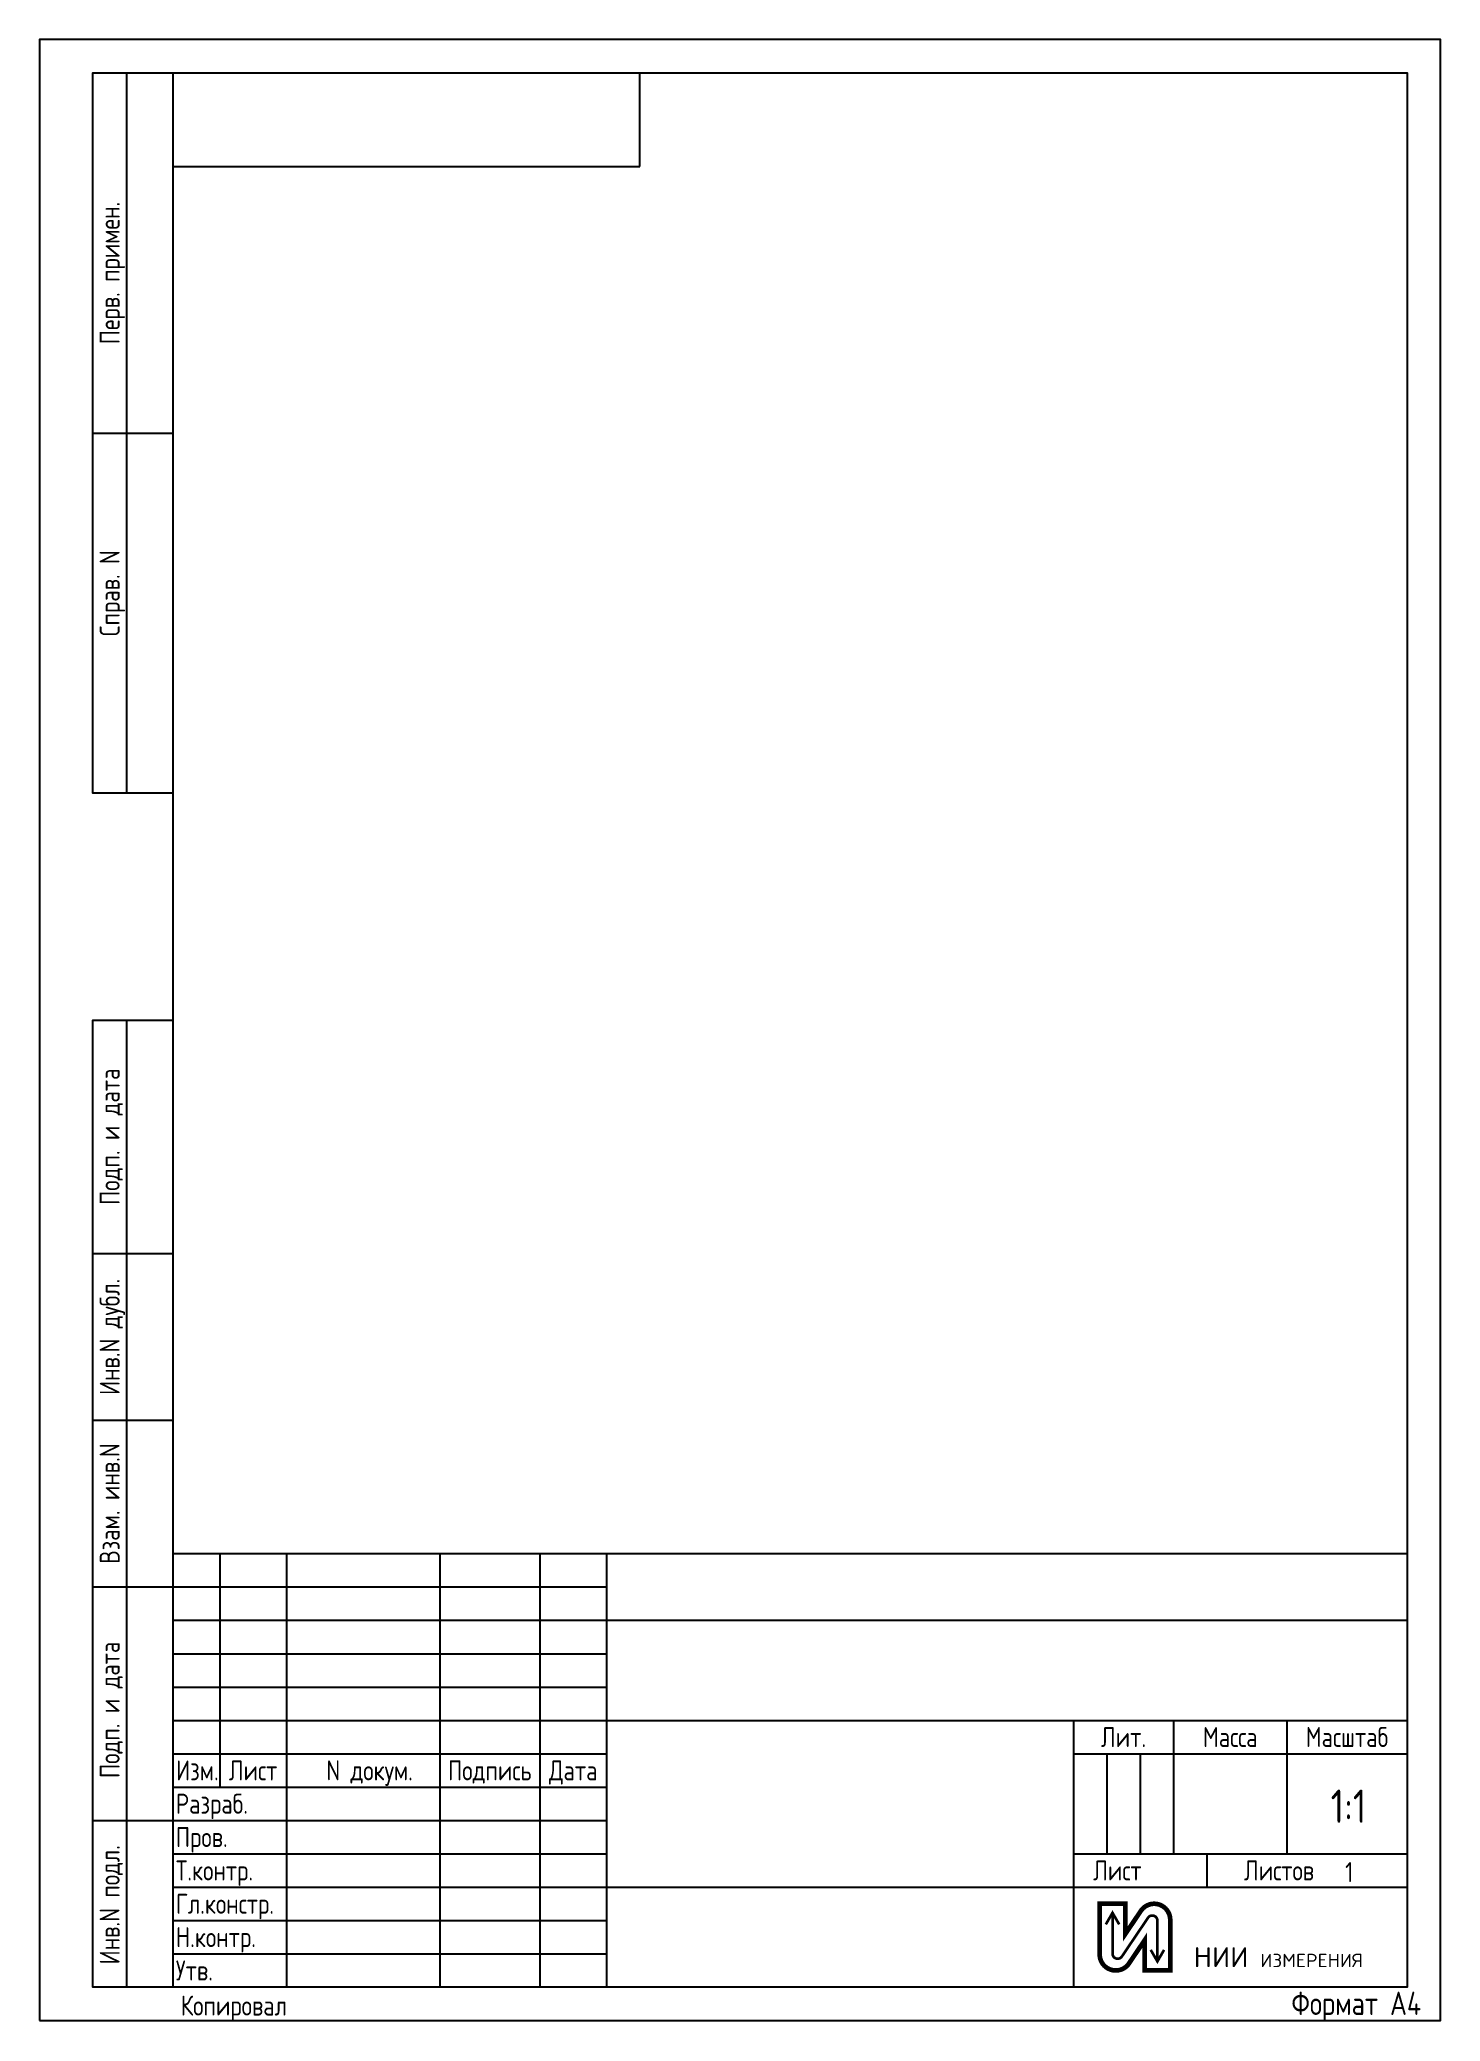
# Paper-space layout 'А4 (1)' of a CAD drawing. Header units: millimetres. Extents: x 0 to 210, y 0 to 297.
import ezdxf
from ezdxf.enums import TextEntityAlignment as Align

# ---------------------------------------------------------------- set-up
doc = ezdxf.new("R2010")
doc.units = ezdxf.units.MM
doc.styles.add('ROMAND', font='romand')
doc.styles.add('TEXT', font='TXTA.SHX')
doc.styles.add('ГОСТ_А_2', font='')
doc.styles.get('ГОСТ_А_2').set_extended_font_data('GOST_type_A')

# ---------------------------------------------------------------- blocks, each defined once
blk = doc.blocks.new('LBL_BV', base_point=(539, 20))
at = {"color": 7, "const_width": 0.7}
blk.add_lwpolyline([(549.65474, 7.5), (553.500306, 7.5), (553.500306, 15.096521, 0.739961), (549.104253, 16.44053), (546.770566, 12.980696), (546.770566, 17.5), (542.925, 17.5), (542.925, 9.903479, 0.739961), (547.321053, 8.55947), (549.65474, 12.019304)], format="xyb", close=True, dxfattribs=at)
at = {"color": 7, "const_width": 0.4}
for points in [[(543.847783, 14.413515), (544.847783, 16.145566), (545.847783, 14.413515)], [(550.577523, 10.586485), (551.577523, 8.854434), (552.577523, 10.586485)]]:
    blk.add_lwpolyline(points, dxfattribs=at)
blk.add_lwpolyline([(544.847783, 16.145566), (544.847783, 10.027031, 0.739961), (546.25452, 9.596948), (550.170786, 15.403052, -0.739961), (551.577523, 14.972969), (551.577523, 8.854434)], format="xyb", dxfattribs=at)
at = {"style": 'ROMAND'}
for s, height, p in [('НИИ', 3, (557.000306, 8)), ('ИЗМЕРЕНИЯ', 2, (567.000306, 8))]:
    blk.add_text(s, height=height, dxfattribs=at).set_placement(p)
blk = doc.blocks.new('ГОСТ A4_print_NII')
for p, q in [((90, 278), (90, 292)), ((20, 278), (90, 278)), ((20, 70), (205, 70)), ((20, 5), (20, 70)), ((27, 70), (27, 35)), ((37, 70), (37, 5)), ((60, 70), (60, 5)), ((75, 70), (75, 5)), ((85, 70), (85, 5)), ((20, 65), (85, 65)), ((20, 60), (85, 60)), ((85, 60), (205, 60)), ((20, 55), (85, 55)), ((20, 55), (85, 55)), ((20, 50), (85, 50)), ((20, 45), (85, 45)), ((85, 45), (205, 45)), ((155, 45), (155, 5)), ((170, 45), (170, 25)), ((187, 45), (187, 25)), ((20, 40), (85, 40)), ((155, 40), (205, 40)), ((160, 40), (160, 25)), ((165, 40), (165, 25)), ((20, 35), (85, 35)), ((20, 30), (85, 30)), ((20, 25), (85, 25)), ((155, 25), (205, 25)), ((175, 25), (175, 20)), ((20, 20), (85, 20)), ((20, 20), (37, 20)), ((37, 20), (60, 20)), ((85, 20), (205, 20)), ((20, 15), (85, 15)), ((20, 10), (85, 10))]:
    blk.add_line(p, q)
for points in [[(0, 0), (210, 0), (210, 297), (0, 297)], [(20, 292), (205, 292), (205, 5), (20, 5)]]:
    blk.add_lwpolyline(points, close=True)
for points in [[(20, 184), (8, 184), (8, 292), (20, 292)], [(13, 292), (13, 184)], [(8, 238), (20, 238)], [(20, 5), (8, 5), (8, 150), (20, 150)], [(13, 150), (13, 5)], [(8, 115), (20, 115)], [(8, 90), (20, 90)], [(8, 65), (20, 65)], [(8, 30), (20, 30)]]:
    blk.add_lwpolyline(points)
blk.add_blockref('LBL_BV', (155, 20))
at = {"style": 'ГОСТ_А_2'}
for s, p in [('Перв. примен.', (12, 262)), ('Справ. N', (12, 214)), ('Подп. и дата', (12, 132.5)), ('Инв.N дубл.', (12, 102.5)), ('Взам. инв.N', (12, 77.5)), ('Подп. и дата', (12, 46.57)), ('Инв.N подл.', (12, 17.35))]:
    blk.add_text(s, height=3, rotation=90, dxfattribs=at).set_placement(p, align=Align.CENTER)
for s, p in [('Лит.', (162.5, 41)), ('Масса', (178.5, 41)), ('Масштаб', (196, 41)), ('Изм.', (23.65, 36)), ('Лист', (32, 36)), ('N докум.', (49.47, 36)), ('Подпись', (67.5, 36)), ('Дата', (80, 36)), ('Лист', (161.58, 21)), ('Листов', (185.81, 21))]:
    blk.add_text(s, height=3, dxfattribs=at).set_placement(p, align=Align.CENTER)
for s, p in [('Разраб.', (20.42, 31)), ('Пров.', (20.42, 26)), ('Т.контр.', (20.42, 21)), ('Гл.констр.', (20.42, 16)), ('Н.контр.', (20.42, 11)), ('Утв.', (20.42, 6)), ('Копировал', (21.16, 0.74))]:
    blk.add_text(s, height=3, dxfattribs=at).set_placement(p)
blk.add_attdef('NUMBER2', text='', height=5, rotation=180, dxfattribs=at).set_placement((55.26, 288.1), align=Align.CENTER)
at = {"lineweight": 30, "style": 'ГОСТ_А_2'}
for tag, height, p in [('NUMBER1', 7, (150, 49.83)), ('TITLE_1', 4, (119.46, 39.7)), ('TITLE_2', 4, (119.46, 33.96)), ('TITLE_3', 4, (119.46, 27.88)), ('TITLE_4', 4, (119.46, 22.13))]:
    blk.add_attdef(tag, text='', height=height, dxfattribs=at).set_placement(p, align=Align.CENTER)
at = {"width": 0.5}
for tag, p in [('DATA_IZ', (79.76, 41.09)), ('DATA_RZ', (79.76, 31.09)), ('DATA_PR', (79.76, 26.09)), ('DATA_TK', (79.76, 21.09)), ('DATA_GT', (79.76, 16.09)), ('DATA_NK', (79.76, 11.09)), ('DATA_UT', (79.76, 6.09))]:
    blk.add_attdef(tag, text='', height=2.5, dxfattribs=at).set_placement(p, align=Align.CENTER)
at = {"style": 'ГОСТ_А_2'}
for tag, p in [('MAKE_IT', (37.6, 31.27)), ('CHECK_IT', (37.6, 26.34)), ('T_CNTRL', (37.6, 21.27)), ('LS', (169.04, 20.75)), ('LSS', (195.73, 20.75)), ('KONSTR_GL', (37.46, 16.2)), ('M_UP', (96.15, 14.66)), ('N_CNTRL', (37.6, 11.42)), ('M_CEN', (85.8, 10.46)), ('UTW', (37.6, 6.21)), ('M_DOWN', (96.03, 6.05))]:
    blk.add_attdef(tag, p, '', height=3, dxfattribs=at)
at = {"style": 'ГОСТ_А_2', "width": 0.8}
for tag, p in [('LT1', (157.48, 33.1)), ('LT2', (162.45, 33.1)), ('LT3', (167.47, 33.1))]:
    blk.add_attdef(tag, text='', height=3, dxfattribs=at).set_placement(p, align=Align.MIDDLE_CENTER)
at = {"style": 'ГОСТ_А_2'}
for tag, height, p in [('MASS', 3, (178.5, 31.79)), ('SCALE', 5, (196.23, 29.63))]:
    blk.add_attdef(tag, text='', height=height, dxfattribs=at).set_placement(p, align=Align.CENTER)
at = {"style": 'TEXT', "width": 0.8}
blk.add_attdef('DWGPREFIX\\DWGNAME', text='', height=2, dxfattribs=at).set_placement((92.1, 1.63), align=Align.CENTER)
at = {"style": 'ГОСТ_А_2'}
blk.add_attdef('FORMAT_4', text='', height=3.5, dxfattribs=at).set_placement((207.11, 2.57), align=Align.MIDDLE_RIGHT)

psp = doc.layouts.new('А4 (1)')

# ---------------------------------------------------------------- block references
ref = psp.add_blockref('ГОСТ A4_print_NII', (0, 0))
ref.add_attrib('LSS', '1', (195.73, 20.75), dxfattribs={"height": 3, "style": 'ГОСТ_А_2'})
ref.add_attrib('SCALE', '1:1', dxfattribs={"height": 5, "style": 'ГОСТ_А_2'}).set_placement((196.23, 29.63), align=Align.CENTER)
ref.add_attrib('FORMAT_4', 'Формат А4', dxfattribs={"height": 3.5, "style": 'ГОСТ_А_2'}).set_placement((207.11, 2.57), align=Align.MIDDLE_RIGHT)

doc.saveas('drawing.dxf')
